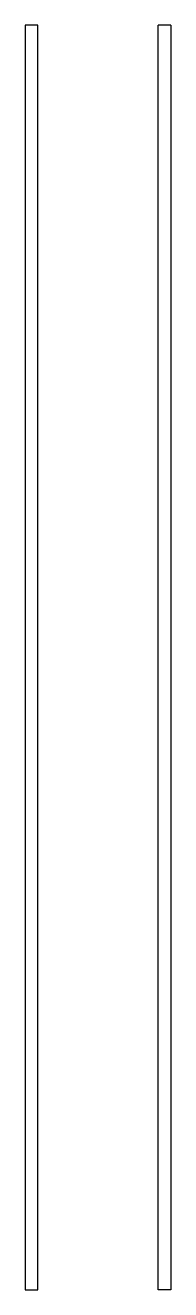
# Model space of a CAD drawing. Extents: x -345 to 345, y -3000 to 3000.
import ezdxf

# ---------------------------------------------------------------- set-up
doc = ezdxf.new("R2010")
doc.units = 0
doc.linetypes.add('LTYPE_1', pattern=[43.75, 0, -43.75])
doc.layers.add('01', color=7, linetype='CONTINUOUS')
doc.layers.add('KASETA', color=1, linetype='LTYPE_1')

msp = doc.modelspace()

# ---------------------------------------------------------------- linework, layer by layer
at = {"layer": '01', "color": 7, "linetype": 'CONTINUOUS'}
for p, q in [((-284.997684, 2999.999408), (-344.997683, 2999.999408)), ((344.997683, 2999.999408), (284.997684, 2999.999408))]:
    msp.add_line(p, q, dxfattribs=at)
at = {"layer": 'KASETA', "color": 40, "linetype": 'CONTINUOUS'}
for p, q in [((-344.997683, 2999.999408), (-344.997681, -2999.999408)), ((-284.997677, -2999.999408), (-284.997684, 2999.999408)), ((284.997684, -2999.999408), (284.997684, 2999.999408)), ((344.997683, 2999.999408), (344.997681, -2999.999408)), ((-344.997681, -2999.999408), (-284.997684, -2999.999408)), ((344.997681, -2999.999408), (284.997684, -2999.999408))]:
    msp.add_line(p, q, dxfattribs=at)

doc.saveas('drawing.dxf')
